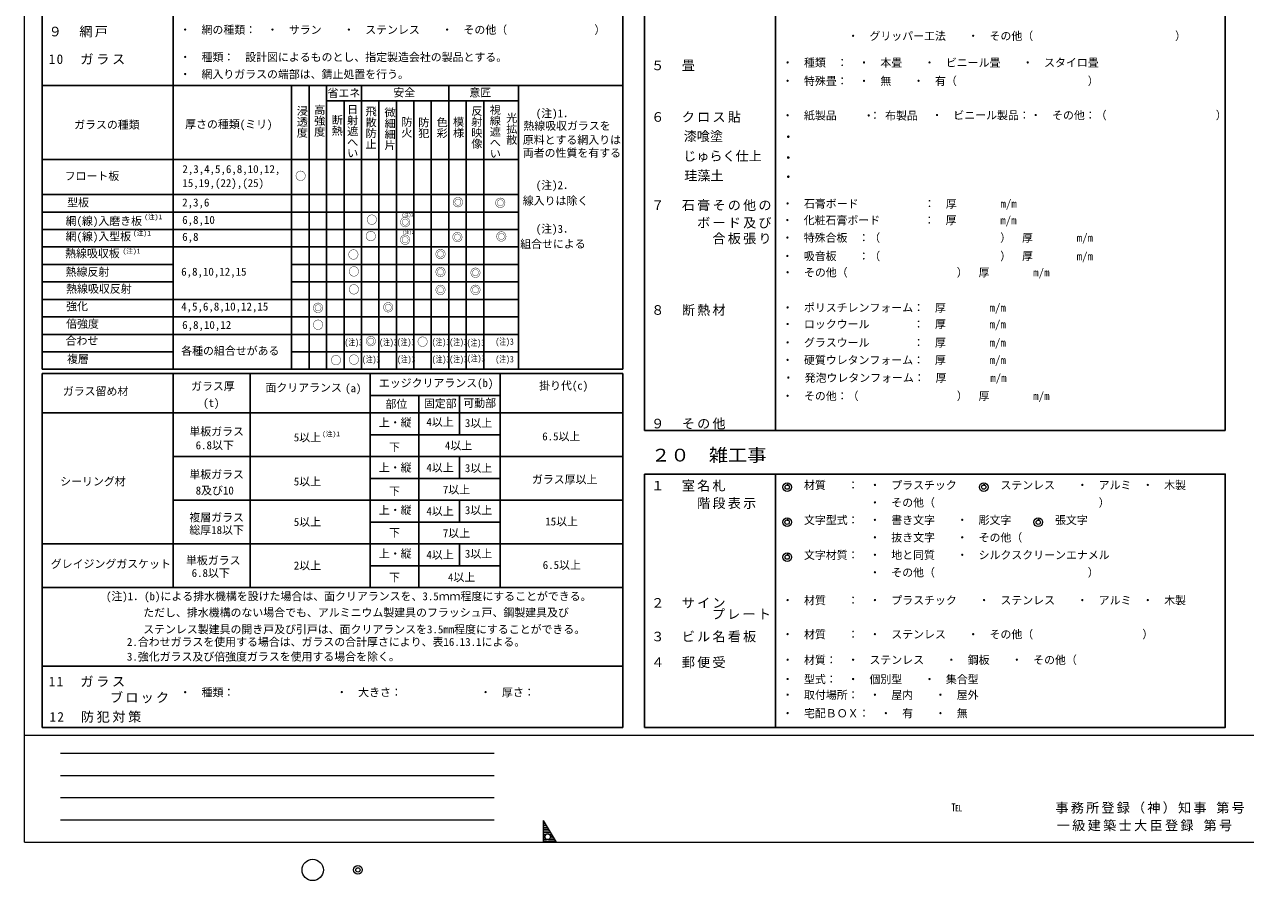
# Model space of a CAD drawing. Units: millimetres, scale not verified. Extents: x -27950 to 27564, y -20828 to 18132.
# Drawn here: x -27950 to 22, y -20828 to -1226 of the extents above; entities that cross this region are included whole.
import ezdxf
from ezdxf.enums import TextEntityAlignment as Align

# ---------------------------------------------------------------- set-up
doc = ezdxf.new("R2010")
doc.units = ezdxf.units.MM
doc.header["$LTSCALE"] = 100
for name, color, linetype in [('0-2_２列上', 6, 'Continuous'), ('0-9_１列下', 6, 'Continuous'), ('0-A_２列下', 6, 'Continuous')]:
    doc.layers.add(name, color=color, linetype=linetype)
for name, color, linetype, lineweight in [('0-3_３列上', 3, 'Continuous', 25), ('0-8_ 記\u3000号', 2, 'Continuous', 9), ('0-D_枠線', 6, 'Continuous', 25), ('C-E_ ハッチ', 2, 'Continuous', 9), ('C-F_ 補助線�', 5, 'Continuous', 9)]:
    doc.layers.add(name, color=color, linetype=linetype, lineweight=lineweight)
doc.styles.add('@ＭＳ ゴシック', font='')
doc.styles.add('ＭＳ ゴシック', font='')
doc.styles.get('@ＭＳ ゴシック').set_extended_font_data('@MS Gothic')
doc.styles.get('ＭＳ ゴシック').set_extended_font_data('MS Gothic')

msp = doc.modelspace()

# ---------------------------------------------------------------- linework, layer by layer
at = {"layer": '0-3_３列上'}
for p, q in [((-27543.1, -2621.6), (-14243.1, -2621.6)), ((-21829.3, -2621.6), (-21829.3, -9121.7)), ((-21429.3, -2621.6), (-21429.3, -9121.7)), ((-21029.3, -2621.6), (-21029.3, -9121.7)), ((-20229.3, -2621.6), (-20229.3, -9121.7)), ((-18229.3, -2621.6), (-18229.3, -9121.7)), ((-16629.3, -2621.6), (-16629.3, -9121.7)), ((-21029.3, -2975.3), (-16629.3, -2975.3)), ((-20629.3, -2975.3), (-20629.3, -9121.7)), ((-19829.3, -2975.3), (-19829.3, -9121.7)), ((-19429.3, -2975.3), (-19429.3, -9121.7)), ((-19029.3, -2975.3), (-19029.3, -9121.7)), ((-18629.3, -2975.3), (-18629.3, -9121.7)), ((-17829.3, -2975.3), (-17829.3, -9121.7)), ((-17429.3, -2975.3), (-17429.3, -9121.7)), ((-21829.3, -4321.6), (-16629.3, -4321.6)), ((-27543.1, -9221.6), (-14243.1, -9221.6)), ((-22777.3, -9221.6), (-22777.3, -14121.6)), ((-20031.7, -9221.6), (-20031.7, -14121.6)), ((-17051.4, -9221.6), (-17051.4, -14121.6)), ((-17029.3, -9121.6), (-17029.3, -9121.7)), ((-20031.7, -9721.6), (-17051.4, -9721.6)), ((-18914.1, -9721.6), (-18914.1, -14121.6)), ((-17982.8, -9721.6), (-17982.8, -10621.6)), ((-27543.1, -10121.6), (-14243.1, -10121.6)), ((-24543.1, -10521.6), (-24543.1, -14121.6)), ((-20031.7, -10621.6), (-17051.4, -10621.6)), ((-24543.1, -11121.6), (-14243.1, -11121.6)), ((-17982.8, -11121.6), (-17982.8, -11621.6)), ((-20031.7, -11621.6), (-17051.4, -11621.6)), ((-24543.1, -12121.6), (-14243.1, -12121.6)), ((-17982.8, -12121.6), (-17982.8, -12621.6)), ((-20031.7, -12621.6), (-17051.4, -12621.6)), ((-24543.1, -13121.6), (-27543.1, -13121.6)), ((-24543.1, -13121.6), (-14243.1, -13121.6)), ((-17982.8, -13121.6), (-17982.8, -13621.6)), ((-20031.7, -13621.6), (-17051.4, -13621.6)), ((-27543.1, -14121.6), (-14243.1, -14121.6)), ((-27543.1, -15921.6), (-14243.1, -15921.6))]:
    msp.add_line(p, q, dxfattribs=at)
at = {"layer": '0-8_ 記\u3000号'}
for centre, radius in [((-10476.7, -11819.9), 100), ((-5975.2, -11819.2), 100), ((-10476.7, -11819.9), 50), ((-5975.2, -11819.2), 50), ((-10479.2, -12622.5), 100), ((-10479.2, -12622.5), 50), ((-4725.7, -12624.4), 100), ((-4725.7, -12624.4), 50), ((-10475.7, -13423), 100), ((-10475.7, -13423), 50), ((-21346.5, -20584.2), 244.3), ((-20310.5, -20584.2), 100), ((-20310.5, -20584.2), 50)]:
    msp.add_circle(centre, radius, dxfattribs=at)
at = {"layer": '0-D_枠線', "color": 3}
for p, q in [((-27543.1, 17278.4), (-27543.1, -9121.7)), ((-24543.1, -9121.7), (-24543.1, 17278.4)), ((-14243.1, 17278.4), (-14243.1, -9121.6)), ((-13743.1, 10362.9), (-13743.1, -10521.6)), ((-10743.1, -10521.6), (-10743.1, 10362.9)), ((-443.1, 10362.9), (-443.1, -10521.6)), ((-21829.3, -4321.6), (-27543.1, -4321.6)), ((-27543.1, -5121.6), (-16629.3, -5121.6)), ((-27543.1, -5521.6), (-16629.3, -5521.6)), ((-27543.1, -5921.6), (-16629.3, -5921.6)), ((-27543.1, -6321.7), (-16629.3, -6321.7)), ((-27543.1, -6721.7), (-24543.1, -6721.7)), ((-21829.3, -6721.7), (-16629.3, -6721.7)), ((-27543.1, -7121.7), (-24543.1, -7121.7)), ((-21829.3, -7121.7), (-16629.3, -7121.7)), ((-27543.1, -7521.7), (-16629.3, -7521.7)), ((-27543.1, -7921.7), (-16629.3, -7921.7)), ((-27543.1, -8321.7), (-16629.3, -8321.7)), ((-27543.1, -8721.6), (-24543.1, -8721.6)), ((-21829.3, -8721.6), (-16629.3, -8721.6)), ((-27543.1, -9121.7), (-16629.3, -9121.7)), ((-27543.1, -9221.6), (-27543.1, -17321.6)), ((-24543.1, -10521.6), (-24543.1, -9221.6)), ((-16629.3, -9121.6), (-14243.1, -9121.6)), ((-14243.1, -9221.6), (-14243.1, -17321.6)), ((-13743.1, -10521.6), (-443.1, -10521.6)), ((-10743.1, -11521.6), (-10743.1, -17321.6)), ((-27543.1, -17321.6), (-14243.1, -17321.6))]:
    msp.add_line(p, q, dxfattribs=at)
msp.add_lwpolyline([(-13743.1, -11521.6), (-443.1, -11521.6), (-443.1, -17321.6), (-13743.1, -17321.6)], close=True, dxfattribs=at)
at = {"layer": 'C-E_ ハッチ'}
for p, q in [((-16070.6, -19450), (-16070.6, -19950)), ((-16070.6, -19450), (-15770.6, -19950)), ((-16070.6, -19490), (-16046.6, -19490)), ((-16070.6, -19530), (-16022.6, -19530)), ((-16070.6, -19570), (-15998.6, -19570)), ((-16070.6, -19610), (-15974.6, -19610)), ((-16070.6, -19650), (-15950.6, -19650)), ((-16070.6, -19690), (-15926.6, -19690)), ((-16070.6, -19730), (-15902.6, -19730)), ((-16070.6, -19770), (-16005.5, -19770)), ((-16070.6, -19810), (-16032.9, -19810)), ((-16070.6, -19850), (-16031.2, -19850)), ((-15924.9, -19770), (-15878.6, -19770)), ((-15896.3, -19850), (-15830.6, -19850)), ((-15895.2, -19810), (-15854.6, -19810)), ((-16070.6, -19890), (-15989.5, -19890)), ((-16070.6, -19930), (-15782.6, -19930)), ((-15942.6, -19890), (-15806.6, -19890))]:
    msp.add_line(p, q, dxfattribs=at)
msp.add_circle((-15964.1, -19826.7), 64.8, dxfattribs=at)
at = {"layer": 'C-F_ 補助線�', "color": 7, "lineweight": 18}
for p, q in [((-27950, -19950), (-27950, 18131.7)), ((-27950, -17500), (27563.8, -17500))]:
    msp.add_line(p, q, dxfattribs=at)
at = {"layer": 'C-F_ 補助線�'}
for p, q in [((-27126.7, -17910), (-17188, -17910)), ((-27126.7, -18420), (-17188, -18420)), ((-27126.7, -18930), (-17188, -18930)), ((-27126.7, -19440), (-17188, -19440))]:
    msp.add_line(p, q, dxfattribs=at)
at = {"layer": 'C-F_ 補助線�', "color": 7, "lineweight": 18}
msp.add_lwpolyline([(-27950, -19950), (27563.8, -19950), (27563.8, 18131.7)], dxfattribs=at)

# ---------------------------------------------------------------- texts
at = {"layer": '0-2_２列上', "style": 'ＭＳ ゴシック'}
for s, p in [('\u3000\u3000\u3000\u3000\u3000\u3000・\u3000グリッパー工法\u3000\u3000・\u3000その他（\u3000\u3000\u3000\u3000\u3000\u3000\u3000\u3000\u3000\u3000\u3000\u3000\u3000）', (-10593.1, -1637.9)), ('・\u3000種類\u3000：\u3000・\u3000本畳\u3000\u3000・\u3000ビニール畳\u3000\u3000・\u3000スタイロ畳', (-10593.1, -2248.1)), ('・\u3000特殊畳：\u3000・\u3000無\u3000\u3000・\u3000有（\u3000\u3000\u3000\u3000\u3000\u3000\u3000\u3000\u3000\u3000\u3000\u3000）', (-10593.1, -2669.2))]:
    msp.add_text(s, height=183.3, dxfattribs=at).set_placement(p, align=Align.BOTTOM_LEFT)
at = {"layer": '0-2_２列上', "color": 2, "insert": (-13593.1, -2290.3), "char_height": 219.9, "attachment_point": 7, "style": 'ＭＳ ゴシック'}
msp.add_mtext('\\T1.17;５\u3000畳', dxfattribs=at)
at = {"layer": '0-9_１列下', "style": 'ＭＳ ゴシック'}
for s, p in [('・\u3000網の種類：\u3000・\u3000サラン\u3000\u3000・\u3000ステンレス\u3000\u3000・\u3000その他（\u3000\u3000\u3000\u3000\u3000\u3000\u3000\u3000）', (-24393.1, -1495.9)), ('・\u3000種類：\u3000設計図によるものとし、指定製造会社の製品とする。', (-24393.1, -2121.9)), ('・\u3000網入りガラスの端部は、錆止処置を行う。', (-24393.1, -2513.6)), ('・\u3000種類：', (-24393.1, -16667.1)), ('・\u3000大きさ：', (-20805.5, -16665.3)), ('・\u3000厚さ：', (-17511.8, -16665.3))]:
    msp.add_text(s, height=183.3, dxfattribs=at).set_placement(p, align=Align.BOTTOM_LEFT)
at = {"layer": '0-9_１列下', "color": 2, "char_height": 219.9, "attachment_point": 7, "style": 'ＭＳ ゴシック'}
for s, insert in [('\\T1.17;９\u3000網戸', (-27393.1, -1524.1)), ('\\T1.21;10\u3000ガラス', (-27393.1, -2142.5)), ('\\T1.21;11\u3000ガラス', (-27393.1, -16392.8)), ('\\T1.17;\u3000\u3000\u3000\u3000ブロック', (-27393.1, -16769.2)), ('\\T1.2;12\u3000防犯対策', (-27373.8, -17213.2))]:
    msp.add_mtext(s, dxfattribs=dict(at, insert=insert))
at = {"layer": '0-A_２列下', "style": 'ＭＳ ゴシック'}
for s, p in [('・\u3000紙製品\u3000\u3000\u3000：', (-10593.1, -3457.6)), ('・\u3000布製品\u3000\u3000\u3000：', (-8735.1, -3462)), ('・\u3000ビニール製品：', (-7170.8, -3452.4)), ('・\u3000その他：（\u3000\u3000\u3000\u3000\u3000\u3000\u3000\u3000\u3000\u3000）', (-4910.3, -3452.4)), ('・\u3000石膏ボード\u3000\u3000\u3000\u3000\u3000\u3000：\u3000厚\u3000\u3000\u3000\u3000m/m', (-10593.1, -5477.2)), ('・\u3000化粧石膏ボード\u3000\u3000\u3000\u3000：\u3000厚\u3000\u3000\u3000\u3000m/m', (-10598, -5856.9)), ('・\u3000特殊合板\u3000：（\u3000\u3000\u3000\u3000\u3000\u3000\u3000\u3000\u3000\u3000\u3000）\u3000厚\u3000\u3000\u3000\u3000m/m', (-10598, -6257.8)), ('・\u3000吸音板\u3000\u3000：（\u3000\u3000\u3000\u3000\u3000\u3000\u3000\u3000\u3000\u3000\u3000）\u3000厚\u3000\u3000\u3000\u3000m/m', (-10598, -6679.7)), ('・\u3000その他（\u3000\u3000\u3000\u3000\u3000\u3000\u3000\u3000\u3000\u3000）\u3000厚\u3000\u3000\u3000\u3000m/m', (-10593.1, -7052.2)), ('・\u3000ポリスチレンフォーム：\u3000厚\u3000\u3000\u3000\u3000m/m', (-10593.1, -7858.4)), ('・\u3000ロックウール\u3000\u3000\u3000\u3000：\u3000厚\u3000\u3000\u3000\u3000m/m', (-10593.1, -8237.3)), ('・\u3000グラスウール\u3000\u3000\u3000\u3000：\u3000厚\u3000\u3000\u3000\u3000m/m', (-10593.1, -8658.4)), ('・\u3000硬質ウレタンフォーム：\u3000厚\u3000\u3000\u3000\u3000m/m', (-10593.1, -9058.4)), ('・\u3000発泡ウレタンフォーム：\u3000厚\u3000\u3000\u3000\u3000m/m', (-10576.9, -9464.4)), ('・\u3000その他：（\u3000\u3000\u3000\u3000\u3000\u3000\u3000\u3000\u3000）\u3000厚\u3000\u3000\u3000\u3000m/m', (-10593.1, -9881.2)), ('・\u3000材質\u3000\u3000：\u3000・\u3000プラスチック\u3000\u3000・\u3000ステンレス\u3000\u3000・\u3000アルミ\u3000・\u3000木製', (-10593.1, -11921.6)), ('\u3000\u3000\u3000\u3000\u3000\u3000\u3000\u3000・\u3000その他（\u3000\u3000\u3000\u3000\u3000\u3000\u3000\u3000\u3000\u3000\u3000\u3000\u3000\u3000\u3000）', (-10593.1, -12321.6)), ('・\u3000文字型式：\u3000・\u3000書き文字\u3000\u3000・\u3000彫文字\u3000\u3000・\u3000張文字\u3000\u3000\u3000\u3000', (-10593.1, -12721.6)), ('\u3000\u3000\u3000\u3000\u3000\u3000\u3000\u3000・\u3000抜き文字\u3000\u3000・\u3000その他（', (-10593.1, -13121.6)), ('・\u3000文字材質：\u3000・\u3000地と同質\u3000\u3000・\u3000シルクスクリーンエナメル', (-10593.1, -13521.6)), ('\u3000\u3000\u3000\u3000\u3000\u3000\u3000\u3000・\u3000その他（\u3000\u3000\u3000\u3000\u3000\u3000\u3000\u3000\u3000\u3000\u3000\u3000\u3000\u3000）', (-10593.1, -13921.6)), ('・\u3000材質\u3000\u3000：\u3000・\u3000プラスチック\u3000\u3000・\u3000ステンレス\u3000\u3000・\u3000アルミ\u3000・\u3000木製', (-10593.1, -14558.4)), ('・\u3000材質\u3000\u3000：\u3000・\u3000ステンレス\u3000\u3000・\u3000その他（\u3000\u3000\u3000\u3000\u3000\u3000\u3000\u3000\u3000\u3000）', (-10593.1, -15338.8)), ('・\u3000材質：\u3000・\u3000ステンレス\u3000\u3000・\u3000鋼板\u3000\u3000・\u3000その他（', (-10593.1, -15924.1)), ('・\u3000型式：\u3000・\u3000個別型\u3000\u3000・\u3000集合型', (-10593.1, -16366.3)), ('・\u3000取付場所：\u3000・\u3000屋内\u3000\u3000・\u3000屋外', (-10593.1, -16725)), ('・\u3000宅配ＢＯＸ：\u3000・\u3000有\u3000\u3000・\u3000無', (-10593.1, -17146.9))]:
    msp.add_text(s, height=183.3, dxfattribs=at).set_placement(p, align=Align.BOTTOM_LEFT)
at = {"layer": '0-A_２列下', "color": 3, "style": 'ＭＳ ゴシック', "width": 1.1}
msp.add_text('２０\u3000雑工事', height=293.3, dxfattribs=at).set_placement((-13593.1, -11321.6), align=Align.BOTTOM_LEFT)
at = {"layer": '0-A_２列下', "color": 2, "char_height": 219.9, "attachment_point": 7, "style": 'ＭＳ ゴシック'}
for s, insert in [('\\T1.17;６\u3000クロス貼', (-13593.1, -3478.7)), ('\\T1.17;７\u3000石膏その他の', (-13593.1, -5498.3)), ('\\T1.17;\u3000\u3000\u3000ボード及び', (-13593.1, -5900.6)), ('\\T1.17;\u3000\u3000\u3000\u3000合板張り', (-13593.1, -6259.2)), ('\\T1.17;８\u3000断熱材', (-13593.1, -7900.6)), ('\\T1.17;９\u3000その他', (-13593.1, -10498.1)), ('\\T1.17;１\u3000室名札', (-13593.1, -11921.6)), ('\\T1.17;\u3000\u3000\u3000階段表示', (-13593.1, -12321.6)), ('\\T1.17;２\u3000サイン', (-13593.1, -14594.8)), ('\\T1.17;\u3000\u3000\u3000プレート', (-13256.1, -14848)), ('\\T1.17;３\u3000ビル名看板', (-13593.1, -15375.4)), ('\\T1.17;４\u3000郵便受', (-13593.1, -15966.3))]:
    msp.add_mtext(s, dxfattribs=dict(at, insert=insert))
at = {"layer": '0-D_枠線', "style": 'ＭＳ ゴシック'}
for s, p in [('省エネ', (-21005.8, -2942.9)), ('安全', (-19498.5, -2932.3)), ('意匠', (-17757.7, -2932.3)), ('(注)1．', (-16236.4, -3409.1)), ('ガラスの種類', (-26810.7, -3669.9)), ('厚さの種類(ミリ)', (-24268, -3658.5)), ('熱線吸収ガラスを', (-16522.3, -3695)), ('原料とする網入りは', (-16534.2, -4016.6)), ('両者の性質を有する', (-16534.2, -4314.4)), ('2,3,4,5,6,8,10,12,', (-24331.9, -4684.5)), ('フロート板', (-27028.8, -4844.5)), ('15,19,(22),(25)', (-24331.9, -5004.5)), ('○', (-21748.1, -4844.4)), ('(注)2．', (-16236.4, -5052.9)), ('型板', (-26971.6, -5450.2)), ('2,3,6', (-24336.4, -5448.7)), ('◎', (-18145.1, -5448.7)), ('◎', (-17174.1, -5462.7)), ('線入りは除く', (-16534.2, -5410.2)), ('○', (-20117.6, -5847.8)), ('網(線)入磨き板', (-27005.9, -5873)), ('6,8,10', (-24336.4, -5847.8)), ('◎', (-19353.7, -5904.8)), ('(注)3．', (-16236.4, -6053.4)), ('網(線)入型板', (-27005.9, -6227.2)), ('6,8', (-24336.4, -6235.4)), ('○', (-20140.4, -6224)), ('◎', (-19355.5, -6306.9)), ('◎', (-18156.5, -6246.8)), ('◎', (-17150.3, -6233.3)), ('組合せによる', (-16593.8, -6398.8)), ('熱線吸収板', (-27017.3, -6615.7)), ('○', (-20539.5, -6645.9)), ('◎', (-18544.1, -6634.5)), ('熱線反射', (-27005.9, -7038.6)), ('6,8,10,12,15', (-24359.2, -7033.6)), ('○', (-20528.1, -7033.6)), ('◎', (-18544.1, -7045)), ('◎', (-17743.2, -7063.3)), ('熱線吸収反射', (-26994.5, -7427.1)), ('○', (-20528.1, -7444)), ('◎', (-18544.1, -7455.4)), ('◎', (-17743.2, -7454.5)), ('強化', (-26994.5, -7827)), ('4,5,6,8,10,12,15', (-24359.2, -7831.7)), ('◎', (-21349.1, -7865.9)), ('◎', (-19741.4, -7854.5)), ('倍強度', (-26994.5, -8227)), ('6,8,10,12', (-24336.4, -8253.6)), ('○', (-21349.1, -8253.6)), ('合わせ', (-27005.9, -8615.5)), ('◎', (-20140.4, -8629.9)), ('○', (-18954.6, -8641.3)), ('各種の組合せがある', (-24359.2, -8846.5)), ('複層', (-26975.2, -9032.2)), ('○', (-20938.6, -9063.1)), ('○', (-20528.1, -9051.7)), ('ガラス留め材', (-27070.2, -9771.8)), ('ガラス厚', (-24132.5, -9657.5)), ('面クリアランス', (-22427.6, -9689.7)), ('(a)', (-20604.6, -9701.4)), ('エッジクリアランス(b)', (-19830.8, -9584.1)), ('掛り代(c)', (-16159.7, -9642.7)), ('(t)', (-23857.1, -10037.8)), ('固定部', (-18799.7, -10053.4)), ('可動部', (-17896.2, -10041.7)), ('部位', (-19679.7, -10065.1)), ('上・縦', (-19832.3, -10487.5)), ('4以上', (-18741, -10475.8)), ('3以上', (-17861, -10499.3)), ('単板ガラス', (-24171.8, -10693.6)), ('5以上', (-21780, -10827.8)), ('6.5以上', (-16089.3, -10804.3)), ('6.8以下', (-24027.6, -11008.3)), ('下', (-19597.6, -11050.7)), ('4以上', (-18318.6, -11015.5)), ('単板ガラス', (-24171.8, -11677.2)), ('上・縦', (-19832.3, -11520.1)), ('4以上', (-18741, -11520.1)), ('3以上', (-17861, -11531.8)), ('シーリング材', (-27130.4, -11836.9)), ('5以上', (-21780, -11836.9)), ('ガラス厚以上', (-16324, -11789.9)), ('8及び10', (-24027.6, -12044.4)), ('下', (-19597.6, -12059.8)), ('7以上', (-18365.6, -12024.6)), ('上・縦', (-19832.3, -12493.9)), ('4以上', (-18741, -12517.4)), ('3以上', (-17861, -12493.9)), ('複層ガラス', (-24171.8, -12660.8)), ('5以上', (-21780, -12763.8)), ('15以上', (-16018.9, -12752.1)), ('総厚18以下', (-24171.8, -12949.3)), ('下', (-19597.6, -13010.2)), ('7以上', (-18365.6, -13021.9)), ('単板ガラス', (-24250.5, -13644.4)), ('上・縦', (-19832.3, -13491.3)), ('4以上', (-18741, -13514.7)), ('3以上', (-17861, -13491.3)), ('グレイジングガスケット', (-27345.6, -13725.9)), ('6.8以下', (-24119.4, -13932.9)), ('2以上', (-21780, -13761.1)), ('6.5以上', (-16077.6, -13749.4)), ('下', (-19597.6, -14031)), ('4以上', (-18248.2, -14031)), ('(注)1．(b)による排水機構を設けた場合は、面クリアランスを、3.5ｍｍ程度にすることができる。', (-26082.7, -14466.1)), ('ただし、排水機構のない場合でも、アルミニウム製建具のフラッシュ戸、鋼製建具及び', (-25229.2, -14838.8)), ('ステンレス製建具の開き戸及び引戸は、面クリアランスを3.5mm程度にすることができる。', (-25229.2, -15223.4)), ('2.合わせガラスを使用する場合は、ガラスの合計厚さにより、表16.13.1による。', (-25601.8, -15511.9)), ('3.強化ガラス及び倍強度ガラスを使用する場合を除く。', (-25601.8, -15848.5))]:
    msp.add_text(s, height=183.3, dxfattribs=at).set_placement(p, align=Align.BOTTOM_LEFT)
at = {"layer": '0-D_枠線', "style": '@ＭＳ ゴシック'}
for s, p in [('高強度', (-21337.7, -3054.2)), ('日射遮へい', (-20583.7, -3043.9)), ('視線遮へい', (-17315.5, -3055.3)), ('浸透度', (-21736.7, -3077)), ('断熱', (-20938, -3283.9)), ('飛散防止', (-20160.9, -3089.6)), ('微細細片', (-19726.7, -3112.5)), ('防火', (-19342.3, -3327.9)), ('防犯', (-18954.6, -3339.3)), ('色彩', (-18532.7, -3339.3)), ('模様', (-18156.5, -3327.9)), ('反射映像', (-17738.3, -3078.2)), ('光拡散', (-16938.4, -3238.2))]:
    msp.add_text(s, height=183.3, rotation=270, dxfattribs=at).set_placement(p, align=Align.BOTTOM_LEFT)
at = {"layer": '0-D_枠線', "color": 7, "style": 'ＭＳ ゴシック'}
for s, height, p in [('漆喰塗', 219.9, (-12847.3, -3961.7)), ('・', 219.9, (-10602.9, -3977.1)), ('じゅらく仕上', 219.9, (-12859.5, -4412.5)), ('・', 219.9, (-10602.9, -4453)), ('珪藻土', 219.9, (-12835.2, -4863.4)), ('・', 219.9, (-10602.9, -4893.1)), ('(注)1', 110, (-25205, -5720)), ('(注)2', 73.31, (-19308, -5645)), ('(注)1', 110, (-25463.5, -6093.3)), ('(注)2', 73.31, (-19295.3, -6044.3)), ('(注)1', 110, (-25703.8, -6502.6)), ('(注)1', 110, (-21131.6, -10689.4))]:
    msp.add_text(s, height=height, dxfattribs=at).set_placement(p, align=Align.BOTTOM_LEFT)
at = {"layer": '0-D_枠線', "color": 7, "style": 'ＭＳ ゴシック', "width": 0.75}
for p in [(-20618.4, -8620.8), (-19823.5, -8620.8), (-19419.5, -8616.3), (-18620.2, -8614.1), (-18217, -8616.1), (-17818.4, -8631), (-17162.2, -8604.6), (-20218.7, -9013.7), (-19415, -9011.5), (-18618, -9011.5), (-18217, -9009.7), (-17813.5, -8989.8), (-17162.2, -9007.7)]:
    msp.add_text('(注)3', height=146.6, dxfattribs=at).set_placement(p, align=Align.BOTTOM_LEFT)
at = {"layer": 'C-E_ ハッチ', "color": 6, "style": 'ＭＳ ゴシック'}
msp.add_text('℡\u3000', height=183.3, dxfattribs=at).set_placement((-6716.5, -19300), align=Align.BOTTOM_LEFT)
at = {"layer": 'C-E_ ハッチ', "char_height": 219.9, "attachment_point": 7, "style": 'ＭＳ ゴシック'}
for s, insert in [('\\T1.17;事務所登録（神）知事\\~第号', (-4332.4, -19300)), ('\\T1.18;一級建築士大臣登録\\~第号', (-4301, -19700))]:
    msp.add_mtext(s, dxfattribs=dict(at, insert=insert))

doc.saveas('drawing.dxf')
